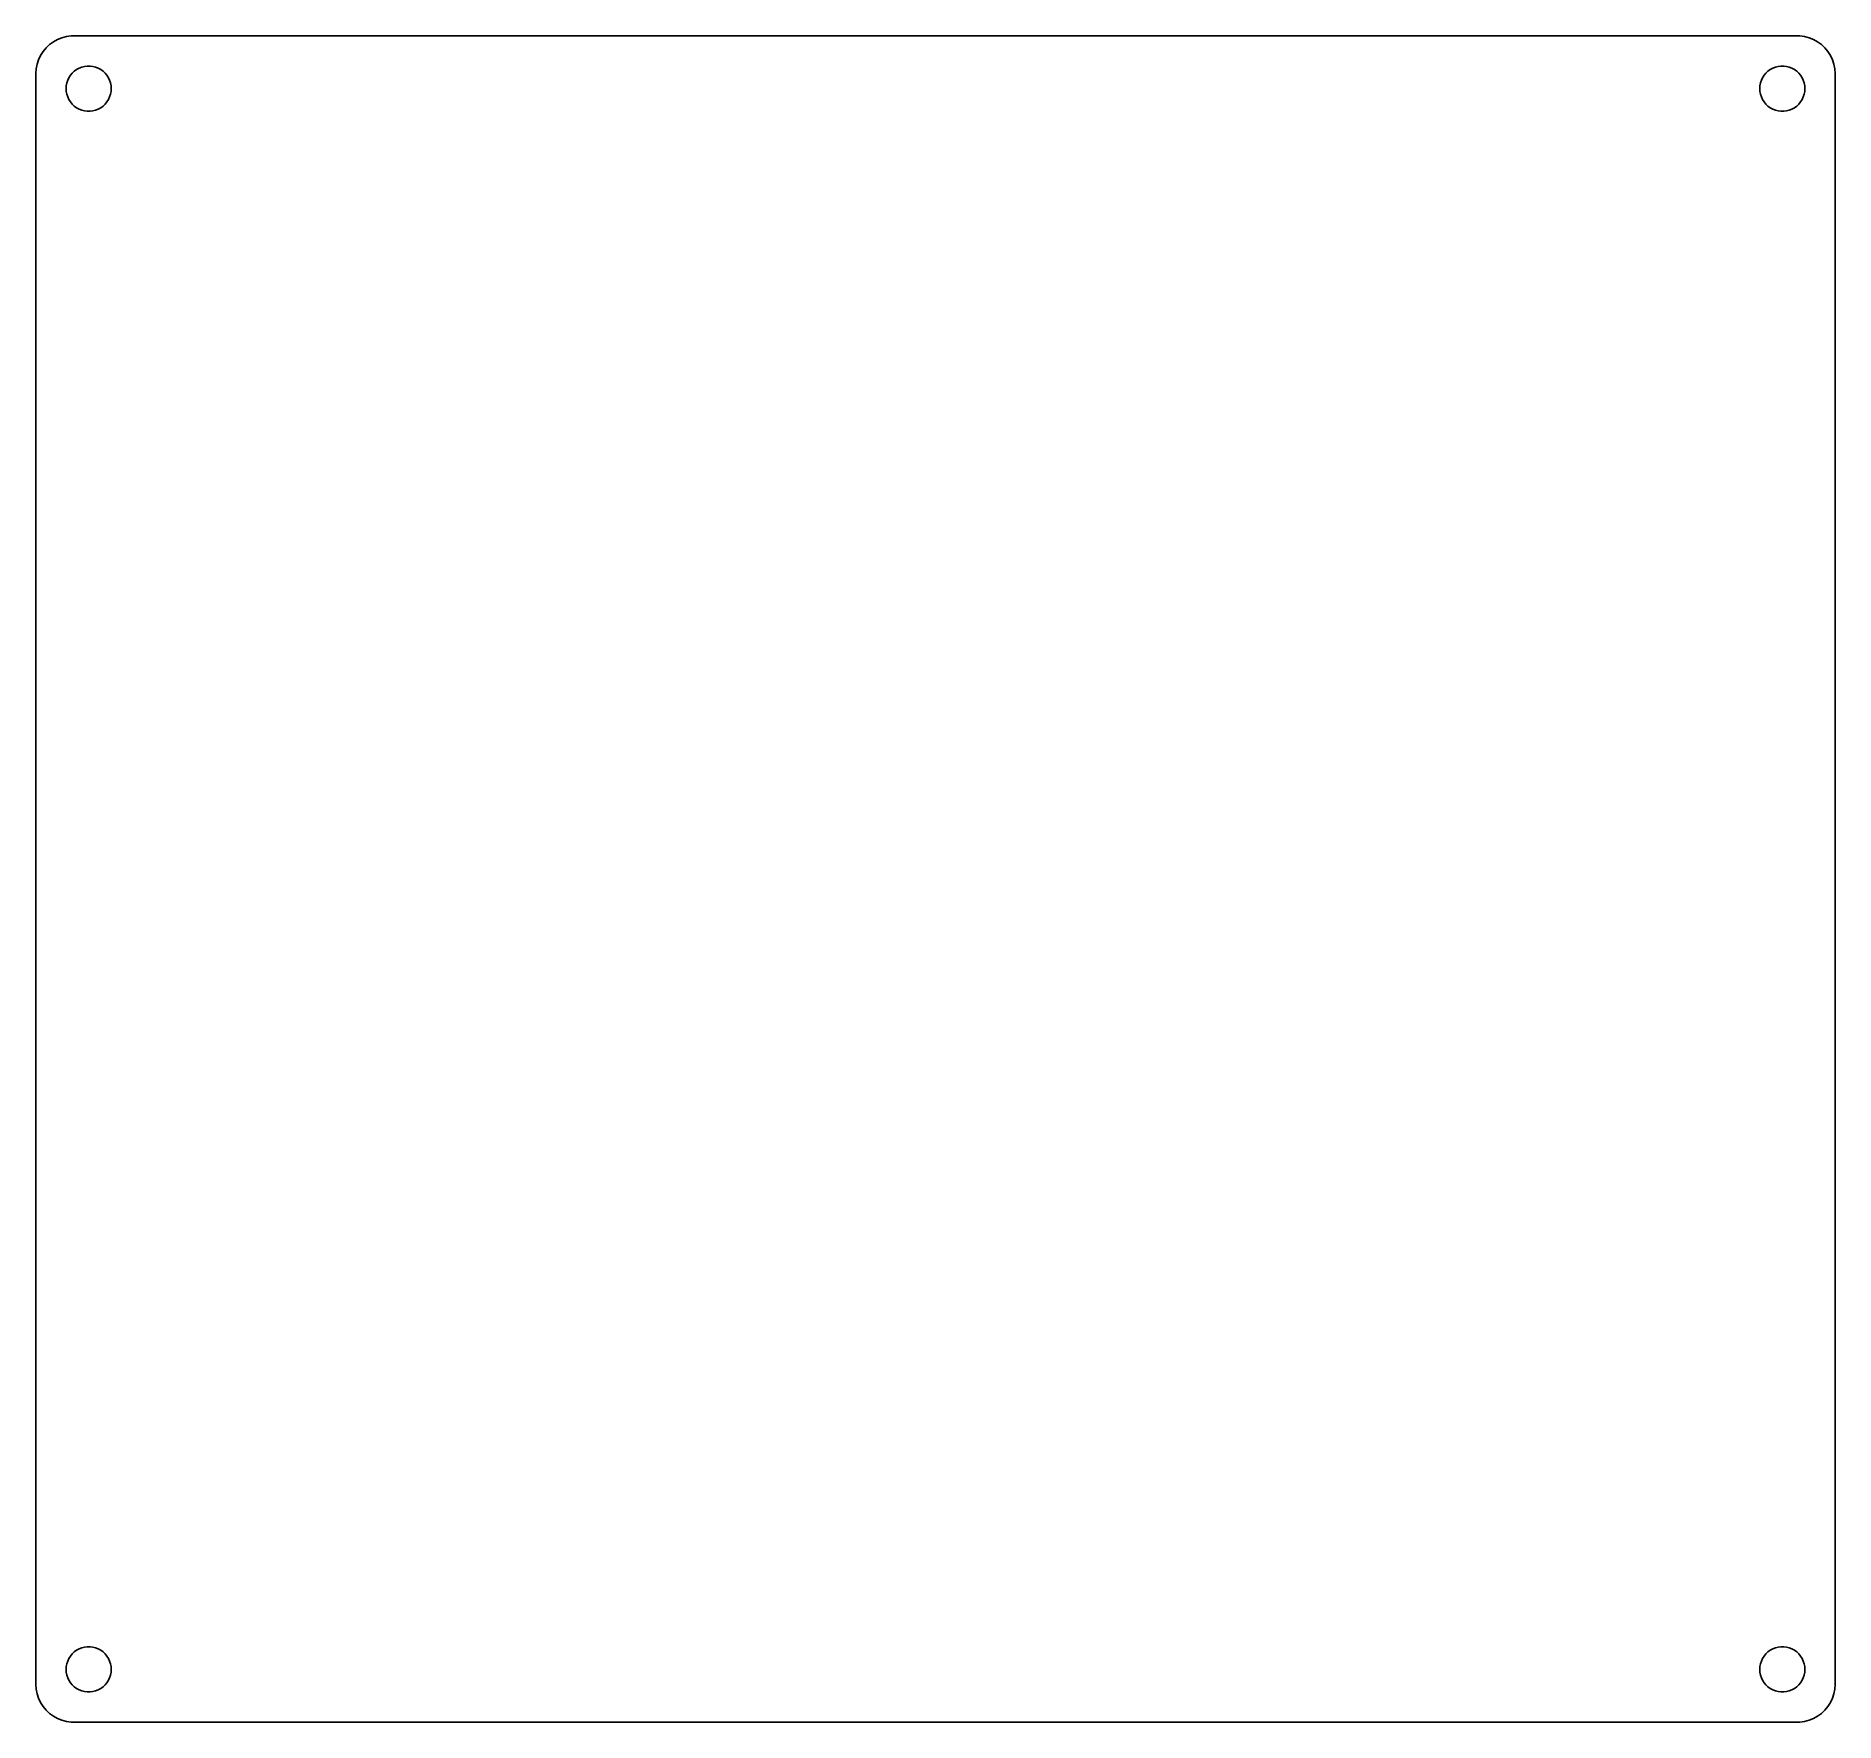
# Model space of a CAD drawing. Header units: metres. Extents: x -120 to 120, y -112 to 112.
import ezdxf

# ---------------------------------------------------------------- set-up
doc = ezdxf.new("R2010")
doc.units = ezdxf.units.M

msp = doc.modelspace()

# ---------------------------------------------------------------- linework, layer by layer
for p, q in [((-118.145, 110.423), (-118.545, 109.939)), ((-117.687, 110.853), (-118.145, 110.423)), ((-117.179, 111.222), (-117.687, 110.853)), ((-116.629, 111.524), (-117.179, 111.222)), ((-116.045, 111.755), (-116.629, 111.524)), ((-115.437, 111.911), (-116.045, 111.755)), ((-114.814, 111.99), (-115.437, 111.911)), ((114.814, 111.99), (-114.814, 111.99)), ((115.437, 111.911), (114.814, 111.99)), ((116.045, 111.755), (115.437, 111.911)), ((116.629, 111.524), (116.045, 111.755)), ((117.179, 111.222), (116.629, 111.524)), ((117.687, 110.853), (117.179, 111.222)), ((118.145, 110.423), (117.687, 110.853)), ((118.545, 109.939), (118.145, 110.423)), ((-119.461, 107.627), (-119.5, 107)), ((-119.343, 108.243), (-119.461, 107.627)), ((-119.149, 108.841), (-119.343, 108.243)), ((-118.882, 109.409), (-119.149, 108.841)), ((-118.545, 109.939), (-118.882, 109.409)), ((-114.107, 107.533), (-113.777, 107.714)), ((-113.777, 107.714), (-113.427, 107.853)), ((-113.427, 107.853), (-113.062, 107.947)), ((-113.062, 107.947), (-112.688, 107.994)), ((-112.688, 107.994), (-112.312, 107.994)), ((-112.312, 107.994), (-111.938, 107.947)), ((-111.938, 107.947), (-111.573, 107.853)), ((-111.573, 107.853), (-111.223, 107.714)), ((-111.223, 107.714), (-110.893, 107.533)), ((110.893, 107.533), (111.223, 107.714)), ((111.223, 107.714), (111.573, 107.853)), ((111.573, 107.853), (111.938, 107.947)), ((111.938, 107.947), (112.312, 107.994)), ((112.312, 107.994), (112.688, 107.994)), ((112.688, 107.994), (113.062, 107.947)), ((113.062, 107.947), (113.427, 107.853)), ((113.427, 107.853), (113.777, 107.714)), ((113.777, 107.714), (114.107, 107.533)), ((118.882, 109.409), (118.545, 109.939)), ((119.149, 108.841), (118.882, 109.409)), ((119.343, 108.243), (119.149, 108.841)), ((119.461, 107.627), (119.343, 108.243)), ((119.5, 107), (119.461, 107.627)), ((-119.5, 107), (-119.5, -107)), ((-115.5, 105), (-115.476, 105.376)), ((-115.476, 105.376), (-115.406, 105.746)), ((-115.406, 105.746), (-115.289, 106.104)), ((-115.289, 106.104), (-115.129, 106.445)), ((-115.129, 106.445), (-114.927, 106.763)), ((-114.927, 106.763), (-114.687, 107.054)), ((-114.687, 107.054), (-114.412, 107.312)), ((-114.412, 107.312), (-114.107, 107.533)), ((-110.893, 107.533), (-110.588, 107.312)), ((-110.588, 107.312), (-110.313, 107.054)), ((-110.313, 107.054), (-110.073, 106.763)), ((-110.073, 106.763), (-109.871, 106.445)), ((-109.871, 106.445), (-109.711, 106.104)), ((-109.711, 106.104), (-109.594, 105.746)), ((-109.594, 105.746), (-109.524, 105.376)), ((-109.524, 105.376), (-109.5, 105)), ((109.5, 105), (109.524, 105.376)), ((109.524, 105.376), (109.594, 105.746)), ((109.594, 105.746), (109.711, 106.104)), ((109.711, 106.104), (109.871, 106.445)), ((109.871, 106.445), (110.073, 106.763)), ((110.073, 106.763), (110.313, 107.054)), ((110.313, 107.054), (110.588, 107.312)), ((110.588, 107.312), (110.893, 107.533)), ((114.107, 107.533), (114.412, 107.312)), ((114.412, 107.312), (114.687, 107.054)), ((114.687, 107.054), (114.927, 106.763)), ((114.927, 106.763), (115.129, 106.445)), ((115.129, 106.445), (115.289, 106.104)), ((115.289, 106.104), (115.406, 105.746)), ((115.406, 105.746), (115.476, 105.376)), ((115.476, 105.376), (115.5, 105)), ((119.5, -107), (119.5, 107)), ((-115.476, 104.624), (-115.5, 105)), ((-115.406, 104.254), (-115.476, 104.624)), ((-115.289, 103.896), (-115.406, 104.254)), ((-115.129, 103.555), (-115.289, 103.896)), ((-114.927, 103.237), (-115.129, 103.555)), ((-114.687, 102.946), (-114.927, 103.237)), ((-114.412, 102.688), (-114.687, 102.946)), ((-110.313, 102.946), (-110.588, 102.688)), ((-110.073, 103.237), (-110.313, 102.946)), ((-109.871, 103.555), (-110.073, 103.237)), ((-109.711, 103.896), (-109.871, 103.555)), ((-109.594, 104.254), (-109.711, 103.896)), ((-109.524, 104.624), (-109.594, 104.254)), ((-109.5, 105), (-109.524, 104.624)), ((109.524, 104.624), (109.5, 105)), ((109.594, 104.254), (109.524, 104.624)), ((109.711, 103.896), (109.594, 104.254)), ((109.871, 103.555), (109.711, 103.896)), ((110.073, 103.237), (109.871, 103.555)), ((110.313, 102.946), (110.073, 103.237)), ((110.588, 102.688), (110.313, 102.946)), ((114.687, 102.946), (114.412, 102.688)), ((114.927, 103.237), (114.687, 102.946)), ((115.129, 103.555), (114.927, 103.237)), ((115.289, 103.896), (115.129, 103.555)), ((115.406, 104.254), (115.289, 103.896)), ((115.476, 104.624), (115.406, 104.254)), ((115.5, 105), (115.476, 104.624)), ((-114.107, 102.467), (-114.412, 102.688)), ((-113.777, 102.286), (-114.107, 102.467)), ((-113.427, 102.147), (-113.777, 102.286)), ((-113.062, 102.053), (-113.427, 102.147)), ((-112.688, 102.006), (-113.062, 102.053)), ((-112.312, 102.006), (-112.688, 102.006)), ((-111.938, 102.053), (-112.312, 102.006)), ((-111.573, 102.147), (-111.938, 102.053)), ((-111.223, 102.286), (-111.573, 102.147)), ((-110.893, 102.467), (-111.223, 102.286)), ((-110.588, 102.688), (-110.893, 102.467)), ((110.893, 102.467), (110.588, 102.688)), ((111.223, 102.286), (110.893, 102.467)), ((111.573, 102.147), (111.223, 102.286)), ((111.938, 102.053), (111.573, 102.147)), ((112.312, 102.006), (111.938, 102.053)), ((112.688, 102.006), (112.312, 102.006)), ((113.062, 102.053), (112.688, 102.006)), ((113.427, 102.147), (113.062, 102.053)), ((113.777, 102.286), (113.427, 102.147)), ((114.107, 102.467), (113.777, 102.286)), ((114.412, 102.688), (114.107, 102.467)), ((-114.687, -102.946), (-114.412, -102.688)), ((-114.412, -102.688), (-114.107, -102.467)), ((-114.107, -102.467), (-113.777, -102.286)), ((-113.777, -102.286), (-113.427, -102.147)), ((-113.427, -102.147), (-113.062, -102.053)), ((-113.062, -102.053), (-112.688, -102.006)), ((-112.688, -102.006), (-112.312, -102.006)), ((-112.312, -102.006), (-111.938, -102.053)), ((-111.938, -102.053), (-111.573, -102.147)), ((-111.573, -102.147), (-111.223, -102.286)), ((-111.223, -102.286), (-110.893, -102.467)), ((-110.893, -102.467), (-110.588, -102.688)), ((-110.588, -102.688), (-110.313, -102.946)), ((110.313, -102.946), (110.588, -102.688)), ((110.588, -102.688), (110.893, -102.467)), ((110.893, -102.467), (111.223, -102.286)), ((111.223, -102.286), (111.573, -102.147)), ((111.573, -102.147), (111.938, -102.053)), ((111.938, -102.053), (112.312, -102.006)), ((112.312, -102.006), (112.688, -102.006)), ((112.688, -102.006), (113.062, -102.053)), ((113.062, -102.053), (113.427, -102.147)), ((113.427, -102.147), (113.777, -102.286)), ((113.777, -102.286), (114.107, -102.467)), ((114.107, -102.467), (114.412, -102.688)), ((114.412, -102.688), (114.687, -102.946)), ((-115.5, -105), (-115.476, -104.624)), ((-115.476, -105.376), (-115.5, -105)), ((-115.476, -104.624), (-115.406, -104.254)), ((-115.406, -104.254), (-115.289, -103.896)), ((-115.289, -103.896), (-115.129, -103.555)), ((-115.129, -103.555), (-114.927, -103.237)), ((-114.927, -103.237), (-114.687, -102.946)), ((-110.313, -102.946), (-110.073, -103.237)), ((-110.073, -103.237), (-109.871, -103.555)), ((-109.871, -103.555), (-109.711, -103.896)), ((-109.711, -103.896), (-109.594, -104.254)), ((-109.594, -104.254), (-109.524, -104.624)), ((-109.524, -104.624), (-109.5, -105)), ((-109.5, -105), (-109.524, -105.376)), ((109.5, -105), (109.524, -104.624)), ((109.524, -105.376), (109.5, -105)), ((109.524, -104.624), (109.594, -104.254)), ((109.594, -104.254), (109.711, -103.896)), ((109.711, -103.896), (109.871, -103.555)), ((109.871, -103.555), (110.073, -103.237)), ((110.073, -103.237), (110.313, -102.946)), ((114.687, -102.946), (114.927, -103.237)), ((114.927, -103.237), (115.129, -103.555)), ((115.129, -103.555), (115.289, -103.896)), ((115.289, -103.896), (115.406, -104.254)), ((115.406, -104.254), (115.476, -104.624)), ((115.476, -104.624), (115.5, -105)), ((115.5, -105), (115.476, -105.376)), ((-119.5, -107), (-119.461, -107.627)), ((-115.406, -105.746), (-115.476, -105.376)), ((-115.289, -106.104), (-115.406, -105.746)), ((-115.129, -106.445), (-115.289, -106.104)), ((-114.927, -106.763), (-115.129, -106.445)), ((-114.687, -107.054), (-114.927, -106.763)), ((-114.412, -107.312), (-114.687, -107.054)), ((-114.107, -107.533), (-114.412, -107.312)), ((-113.777, -107.714), (-114.107, -107.533)), ((-110.893, -107.533), (-111.223, -107.714)), ((-110.588, -107.312), (-110.893, -107.533)), ((-110.313, -107.054), (-110.588, -107.312)), ((-110.073, -106.763), (-110.313, -107.054)), ((-109.871, -106.445), (-110.073, -106.763)), ((-109.711, -106.104), (-109.871, -106.445)), ((-109.594, -105.746), (-109.711, -106.104)), ((-109.524, -105.376), (-109.594, -105.746)), ((109.594, -105.746), (109.524, -105.376)), ((109.711, -106.104), (109.594, -105.746)), ((109.871, -106.445), (109.711, -106.104)), ((110.073, -106.763), (109.871, -106.445)), ((110.313, -107.054), (110.073, -106.763)), ((110.588, -107.312), (110.313, -107.054)), ((110.893, -107.533), (110.588, -107.312)), ((111.223, -107.714), (110.893, -107.533)), ((114.107, -107.533), (113.777, -107.714)), ((114.412, -107.312), (114.107, -107.533)), ((114.687, -107.054), (114.412, -107.312)), ((114.927, -106.763), (114.687, -107.054)), ((115.129, -106.445), (114.927, -106.763)), ((115.289, -106.104), (115.129, -106.445)), ((115.406, -105.746), (115.289, -106.104)), ((115.476, -105.376), (115.406, -105.746)), ((119.461, -107.627), (119.5, -107)), ((-119.461, -107.627), (-119.343, -108.243)), ((-119.343, -108.243), (-119.149, -108.841)), ((-119.149, -108.841), (-118.882, -109.409)), ((-118.882, -109.409), (-118.545, -109.939)), ((-118.545, -109.939), (-118.145, -110.423)), ((-113.427, -107.853), (-113.777, -107.714)), ((-113.062, -107.947), (-113.427, -107.853)), ((-112.688, -107.994), (-113.062, -107.947)), ((-112.312, -107.994), (-112.688, -107.994)), ((-111.938, -107.947), (-112.312, -107.994)), ((-111.573, -107.853), (-111.938, -107.947)), ((-111.223, -107.714), (-111.573, -107.853)), ((111.573, -107.853), (111.223, -107.714)), ((111.938, -107.947), (111.573, -107.853)), ((112.312, -107.994), (111.938, -107.947)), ((112.688, -107.994), (112.312, -107.994)), ((113.062, -107.947), (112.688, -107.994)), ((113.427, -107.853), (113.062, -107.947)), ((113.777, -107.714), (113.427, -107.853)), ((118.145, -110.423), (118.545, -109.939)), ((118.545, -109.939), (118.882, -109.409)), ((118.882, -109.409), (119.149, -108.841)), ((119.149, -108.841), (119.343, -108.243)), ((119.343, -108.243), (119.461, -107.627)), ((-118.145, -110.423), (-117.687, -110.853)), ((-117.687, -110.853), (-117.179, -111.222)), ((-117.179, -111.222), (-116.629, -111.524)), ((-116.629, -111.524), (-116.045, -111.755)), ((-116.045, -111.755), (-115.437, -111.911)), ((-115.437, -111.911), (-114.814, -111.99)), ((-114.814, -111.99), (114.814, -111.99)), ((114.814, -111.99), (115.437, -111.911)), ((115.437, -111.911), (116.045, -111.755)), ((116.045, -111.755), (116.629, -111.524)), ((116.629, -111.524), (117.179, -111.222)), ((117.179, -111.222), (117.687, -110.853)), ((117.687, -110.853), (118.145, -110.423))]:
    msp.add_line(p, q)

doc.saveas('drawing.dxf')
